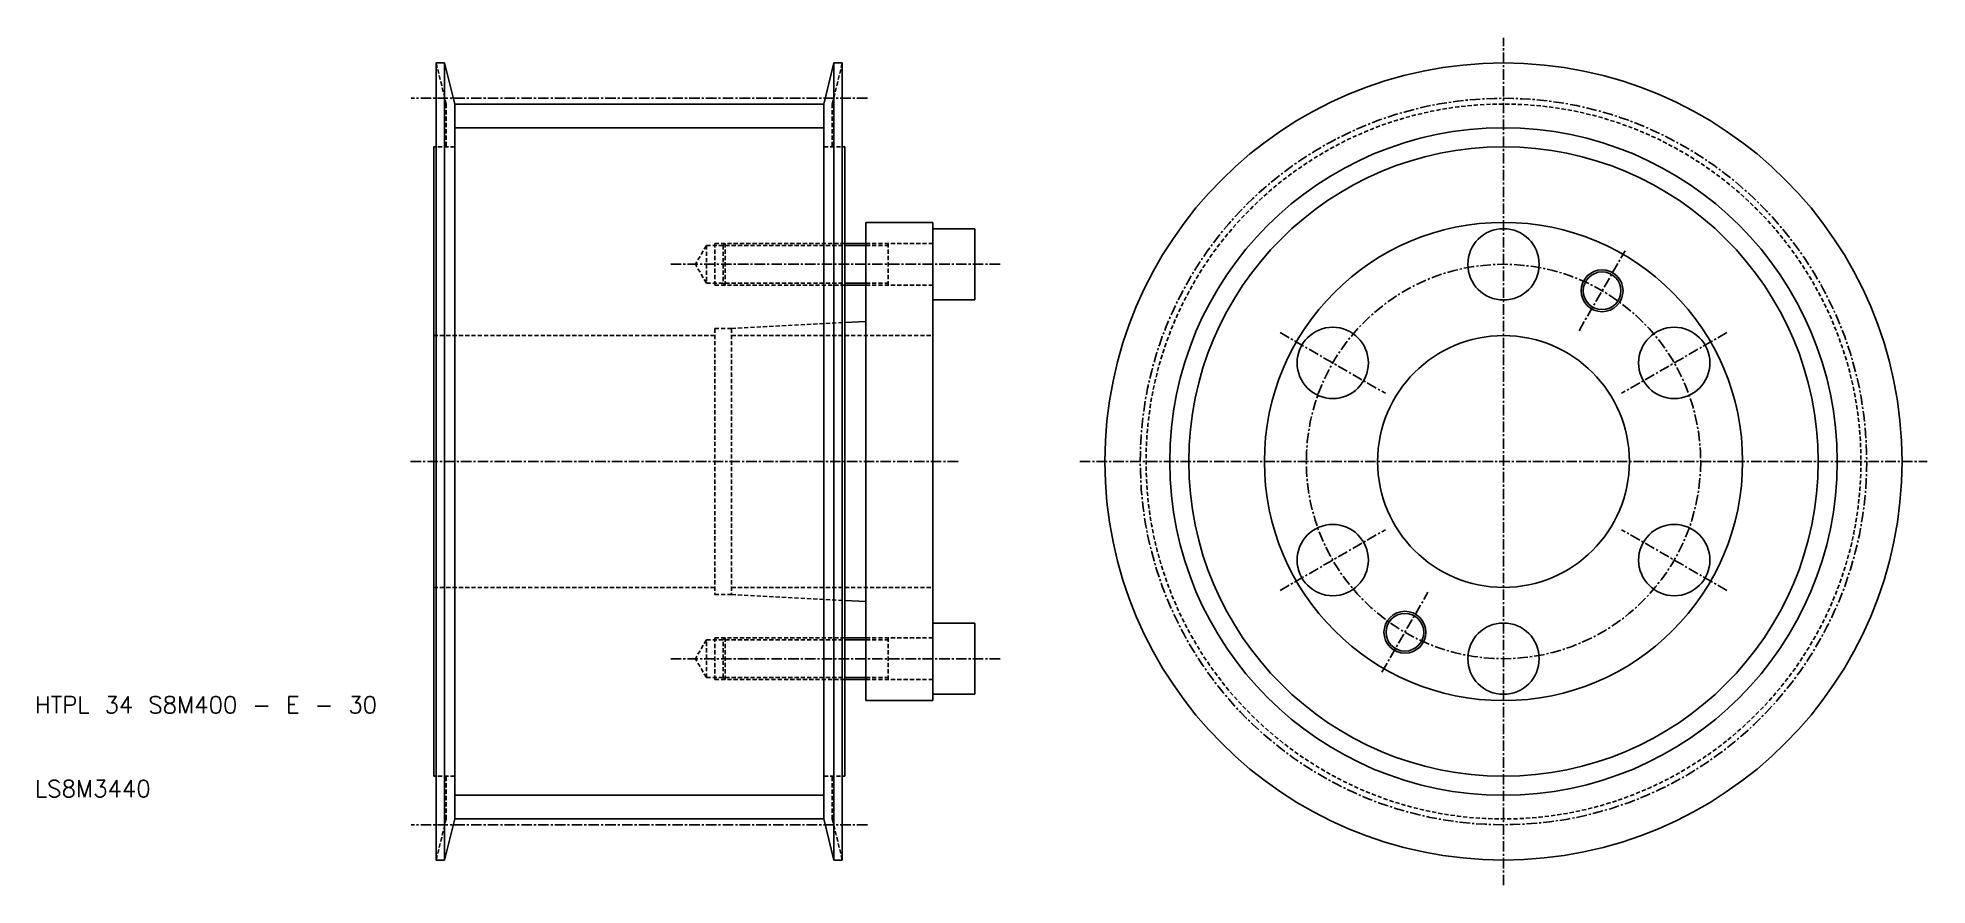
# Model space of a CAD drawing. Extents: x 1 to 226, y 0 to 100.
import ezdxf

# ---------------------------------------------------------------- set-up
doc = ezdxf.new("R2010")
doc.units = 0
doc.linetypes.add('CENTER', pattern=[2, 1.25, -0.25, 0.25, -0.25])
doc.linetypes.add('DASHED', pattern=[0.75, 0.5, -0.25])
doc.layers.get('0').update_dxf_attribs({"linetype": 'CONTINUOUS'})
doc.layers.add('CENTER', color=1, linetype='CENTER')
doc.styles.get("Standard").update_dxf_attribs({"font": 'txt.shx'})

msp = doc.modelspace()

# ---------------------------------------------------------------- linework, layer by layer
at = {"color": 7, "linetype": 'CONTINUOUS'}
for p, q in [((48.8, 97.5), (48.8, 2.5)), ((49.8, 97.5), (48.8, 97.5)), ((49.8, 97.5), (49.8, 2.5)), ((51, 92.605), (49.8, 97.5)), ((95, 92.605), (96.2, 97.5)), ((96.2, 97.5), (96.2, 2.5)), ((96.2, 97.5), (97.2, 97.5)), ((97.2, 97.5), (97.2, 2.5)), ((95, 92.605), (51, 92.605)), ((51, 92.605), (51, 7.395)), ((95, 92.605), (95, 7.395)), ((48.5, 87.5), (48.5, 12.5)), ((48.8, 87.5), (48.5, 87.5)), ((97.2, 87.5), (97.5, 87.5)), ((97.5, 87.5), (97.5, 12.5)), ((100, 78.5), (108, 78.5)), ((100, 78.5), (100, 21.5)), ((108, 78.5), (108, 21.5)), ((108, 77.75), (113, 77.75)), ((113, 77.75), (113, 69.25)), ((100, 76), (97.5, 76)), ((100, 71), (97.5, 71)), ((108, 69.25), (113, 69.25)), ((108, 69.25), (113, 69.25)), ((100, 66.7), (97.5, 66.567187)), ((100, 33.3), (97.5, 33.432812)), ((108, 30.75), (113, 30.75)), ((108, 30.75), (113, 30.75)), ((113, 22.25), (113, 30.75)), ((100, 29), (97.5, 29)), ((100, 24), (97.5, 24)), ((100, 21.5), (108, 21.5)), ((108, 22.25), (113, 22.25)), ((48.8, 12.5), (48.5, 12.5)), ((97.2, 12.5), (97.5, 12.5)), ((51, 7.395), (49.8, 2.5)), ((95, 7.395), (51, 7.395)), ((95, 7.395), (96.2, 2.5)), ((49.8, 2.5), (48.8, 2.5)), ((96.2, 2.5), (97.2, 2.5))]:
    msp.add_line(p, q, dxfattribs=at)
at = {"color": 3, "linetype": 'DASHED'}
for p, q in [((50, 92.605), (48.8, 97.5)), ((96, 92.605), (97.2, 97.5)), ((50, 92.605), (50, 87.5)), ((96, 92.605), (96, 87.5)), ((51, 87.5), (48.8, 87.5)), ((95, 87.5), (97.2, 87.5)), ((81, 75.75), (79.700962, 73.5)), ((81, 75.75), (81, 71.25)), ((81, 75.75), (97.5, 75.75)), ((82, 76), (82, 71)), ((97.5, 76), (82, 76)), ((83.25, 76), (83, 75.75)), ((83, 75.75), (83, 71.25)), ((83.25, 76), (83.25, 71)), ((108, 76), (100, 76)), ((100, 75.75), (102.666667, 75.75)), ((102.666667, 76), (102.666667, 71)), ((81, 71.25), (79.700962, 73.5)), ((81, 71.25), (97.5, 71.25)), ((97.5, 71), (82, 71)), ((83.25, 71), (83, 71.25)), ((100, 71.25), (102.666667, 71.25)), ((108, 71), (100, 71)), ((82, 65.85), (84, 65.85)), ((82, 65.85), (82, 34.15)), ((84, 65.85), (97.5, 66.567187)), ((84, 65.85), (84, 34.15)), ((48.5, 65), (82, 65)), ((84, 65), (108, 65)), ((48.5, 35), (82, 35)), ((82, 34.15), (84, 34.15)), ((84, 35), (108, 35)), ((84, 34.15), (97.5, 33.432812)), ((81, 28.75), (79.700962, 26.5)), ((81, 24.25), (81, 28.75)), ((81, 28.75), (97.5, 28.75)), ((82, 24), (82, 29)), ((97.5, 29), (82, 29)), ((83.25, 29), (83, 28.75)), ((83, 24.25), (83, 28.75)), ((83.25, 24), (83.25, 29)), ((108, 29), (100, 29)), ((100, 28.75), (102.666667, 28.75)), ((102.666667, 24), (102.666667, 29)), ((81, 24.25), (79.700962, 26.5)), ((81, 24.25), (97.5, 24.25)), ((97.5, 24), (82, 24)), ((83.25, 24), (83, 24.25)), ((100, 24.25), (102.666667, 24.25)), ((108, 24), (100, 24)), ((51, 12.5), (48.8, 12.5)), ((50, 7.395), (50, 12.5)), ((95, 12.5), (97.2, 12.5)), ((96, 7.395), (96, 12.5)), ((50, 7.395), (48.8, 2.5)), ((96, 7.395), (97.2, 2.5))]:
    msp.add_line(p, q, dxfattribs=at)
at = {"color": 3, "linetype": 'CONTINUOUS'}
for p, q in [((95, 89.775), (51, 89.775)), ((100, 75.75), (97.5, 75.75)), ((100, 71.25), (97.5, 71.25)), ((100, 28.75), (97.5, 28.75)), ((100, 24.25), (97.5, 24.25)), ((95, 10.225), (51, 10.225))]:
    msp.add_line(p, q, dxfattribs=at)
at = {"color": 7, "linetype": 'CONTINUOUS'}
for centre, radius in [((176, 50), 47.5), ((176, 50), 37.5), ((176, 50), 28.5), ((176, 50), 28.5), ((176, 73.5), 4.25), ((187.75, 70.351597), 2.25), ((155.648403, 61.75), 4.25), ((196.351597, 61.75), 4.25), ((176, 50), 15), ((155.648403, 38.25), 4.25), ((196.351597, 38.25), 4.25), ((164.25, 29.648403), 2.25), ((176, 26.5), 4.25)]:
    msp.add_circle(centre, radius, dxfattribs=at)
at = {"color": 3, "linetype": 'DASHED'}
msp.add_circle((176, 50), 42.605, dxfattribs=at)
at = {"color": 3, "linetype": 'CONTINUOUS'}
for centre, radius in [((176, 50), 39.775), ((187.75, 70.351597), 2.5), ((164.25, 29.648403), 2.5)]:
    msp.add_circle(centre, radius, dxfattribs=at)
at = {"layer": 'CENTER', "color": 1, "linetype": 'CENTER'}
for p, q in [((176, -0.5), (176, 100.5)), ((100.2, 93.29), (45.8, 93.29)), ((185, 65.588457), (190.5, 75.114737)), ((116, 73.5), (76.700962, 73.5)), ((149.369719, 65.375), (161.927087, 58.125)), ((202.630281, 65.375), (190.072913, 58.125)), ((111, 50), (45.5, 50)), ((125.5, 50), (226.5, 50)), ((149.369719, 34.625), (161.927087, 41.875)), ((202.630281, 34.625), (190.072913, 41.875)), ((161.5, 24.885263), (167, 34.411543)), ((116, 26.5), (76.700962, 26.5)), ((100.2, 6.71), (45.8, 6.71))]:
    msp.add_line(p, q, dxfattribs=at)
for radius in [43.29, 23.5]:
    msp.add_circle((176, 50), radius, dxfattribs=at)

# ---------------------------------------------------------------- texts
at = {"color": 7, "linetype": 'CONTINUOUS'}
for s, p in [('HTPL 34 S8M400 - E - 30', (0.971857, 20)), ('LS8M3440', (0.971857, 10))]:
    msp.add_text(s, height=2, dxfattribs=at).set_placement(p)

doc.saveas('drawing.dxf')
